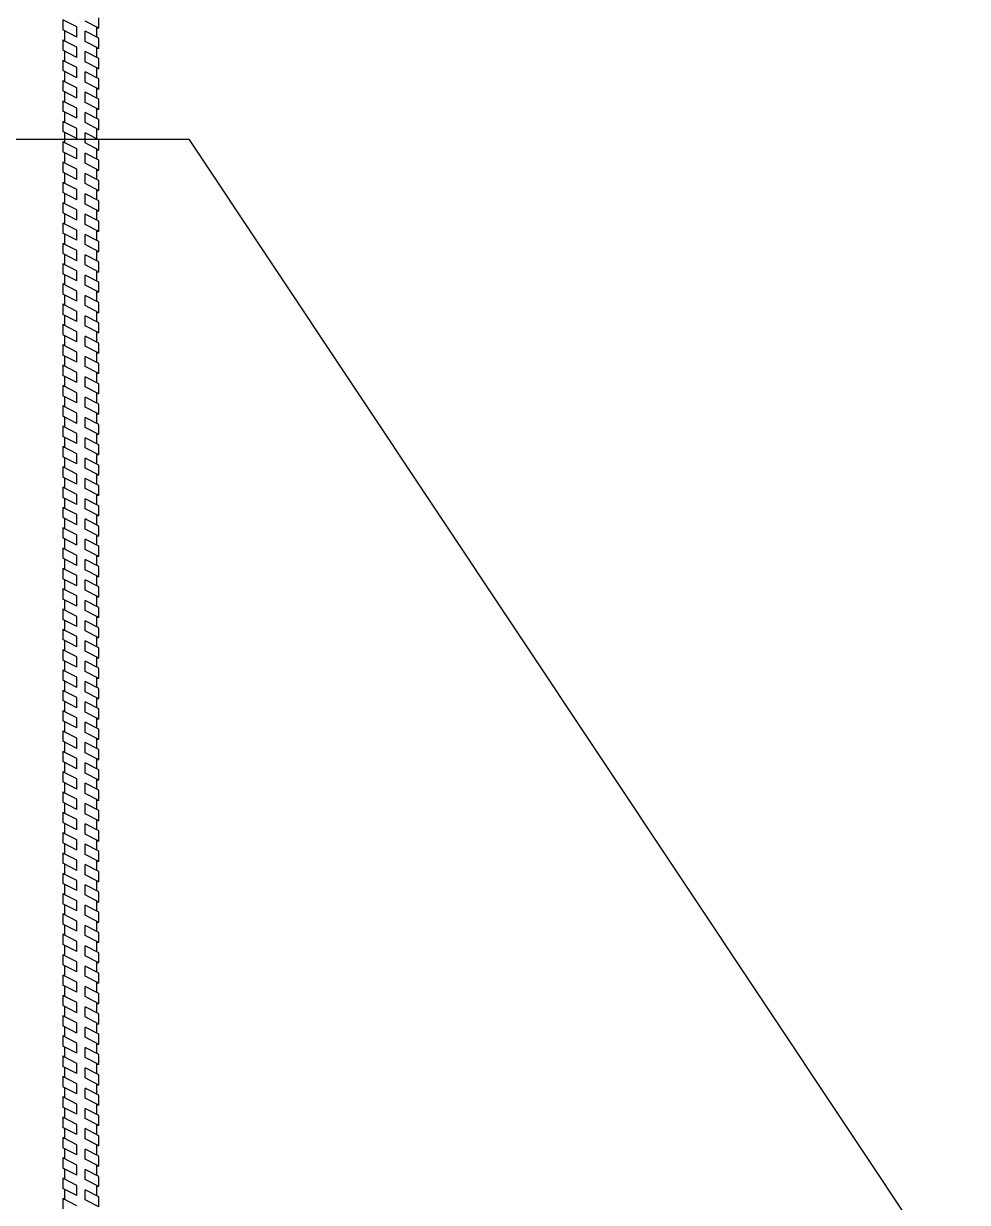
# Model space of a CAD drawing. Header units: millimetres. Extents: x -1985 to 969, y 203 to 500.
# Drawn here: x -1684.48 to -1671.48, y 451.15 to 467.39 of the extents above; entities that cross this region are included whole.
import ezdxf

# ---------------------------------------------------------------- set-up
doc = ezdxf.new("R2010")
doc.units = ezdxf.units.MM
doc.layers.add('надписи', color=7, linetype='Continuous')
doc.layers.add('ШПАЛА', color=7, linetype='Continuous')

msp = doc.modelspace()

# ---------------------------------------------------------------- linework, layer by layer
at = {"color": 7}
for p, q in [((-1683.945, 467.441), (-1683.945, 467.301)), ((-1683.752, 467.343), (-1683.945, 467.441)), ((-1683.445, 467.326), (-1683.445, 467.466)), ((-1683.752, 467.203), (-1683.945, 467.301)), ((-1683.445, 467.326), (-1683.635, 467.423)), ((-1683.445, 467.187), (-1683.635, 467.283)), ((-1683.445, 467.326), (-1683.475, 467.326)), ((-1683.945, 467.161), (-1683.915, 467.161)), ((-1683.945, 467.161), (-1683.945, 467.021)), ((-1683.752, 467.063), (-1683.945, 467.161)), ((-1683.445, 467.047), (-1683.635, 467.143)), ((-1683.445, 467.047), (-1683.445, 467.187)), ((-1683.752, 466.923), (-1683.945, 467.021)), ((-1683.445, 466.906), (-1683.635, 467.003)), ((-1683.445, 467.047), (-1683.475, 467.047)), ((-1683.945, 466.882), (-1683.915, 466.882)), ((-1683.945, 466.882), (-1683.945, 466.742)), ((-1683.752, 466.783), (-1683.945, 466.882)), ((-1683.445, 466.766), (-1683.635, 466.863)), ((-1683.445, 466.766), (-1683.445, 466.906)), ((-1683.752, 466.643), (-1683.945, 466.742)), ((-1683.445, 466.627), (-1683.635, 466.724)), ((-1683.445, 466.766), (-1683.475, 466.766)), ((-1683.445, 466.487), (-1683.445, 466.627)), ((-1683.945, 466.602), (-1683.915, 466.602)), ((-1683.945, 466.602), (-1683.945, 466.462)), ((-1683.752, 466.503), (-1683.945, 466.602)), ((-1683.445, 466.487), (-1683.635, 466.584))]:
    msp.add_line(p, q, dxfattribs=at)
for p, q in [((-1683.752, 466.363), (-1683.945, 466.462)), ((-1683.445, 466.487), (-1683.475, 466.487)), ((-1683.945, 466.322), (-1683.915, 466.322)), ((-1683.752, 466.224), (-1683.945, 466.322)), ((-1683.445, 466.347), (-1683.635, 466.444)), ((-1683.445, 466.207), (-1683.635, 466.304)), ((-1683.752, 466.084), (-1683.945, 466.182)), ((-1683.445, 466.067), (-1683.635, 466.164)), ((-1683.445, 466.207), (-1683.475, 466.207)), ((-1683.945, 466.042), (-1683.915, 466.042)), ((-1683.752, 465.944), (-1683.945, 466.042)), ((-1683.445, 465.927), (-1683.635, 466.024)), ((-1683.752, 465.804), (-1683.945, 465.902)), ((-1683.445, 465.787), (-1683.635, 465.884)), ((-1683.445, 465.927), (-1683.475, 465.927)), ((-1683.945, 465.762), (-1683.915, 465.762)), ((-1683.752, 465.664), (-1683.945, 465.762)), ((-1683.445, 465.647), (-1683.635, 465.744)), ((-1683.445, 465.647), (-1683.475, 465.647)), ((-1683.752, 465.524), (-1683.945, 465.622)), ((-1683.945, 465.482), (-1683.915, 465.482)), ((-1683.752, 465.383), (-1683.945, 465.482)), ((-1683.445, 465.507), (-1683.635, 465.604)), ((-1683.752, 465.243), (-1683.945, 465.342)), ((-1683.445, 465.367), (-1683.635, 465.464)), ((-1683.445, 465.227), (-1683.635, 465.324)), ((-1683.445, 465.367), (-1683.475, 465.367)), ((-1683.945, 465.201), (-1683.915, 465.201)), ((-1683.752, 465.103), (-1683.945, 465.201)), ((-1683.445, 465.087), (-1683.635, 465.184)), ((-1683.752, 464.963), (-1683.945, 465.061)), ((-1683.445, 464.946), (-1683.635, 465.043)), ((-1683.445, 465.087), (-1683.475, 465.087)), ((-1683.945, 464.921), (-1683.915, 464.921)), ((-1683.752, 464.823), (-1683.945, 464.921)), ((-1683.445, 464.806), (-1683.635, 464.903)), ((-1683.752, 464.683), (-1683.945, 464.781)), ((-1683.445, 464.666), (-1683.635, 464.763)), ((-1683.445, 464.806), (-1683.475, 464.806)), ((-1683.945, 464.642), (-1683.915, 464.642)), ((-1683.752, 464.544), (-1683.945, 464.642)), ((-1683.445, 464.526), (-1683.635, 464.623)), ((-1683.445, 464.526), (-1683.475, 464.526)), ((-1683.752, 464.404), (-1683.945, 464.502)), ((-1683.945, 464.362), (-1683.915, 464.362)), ((-1683.752, 464.263), (-1683.945, 464.362)), ((-1683.445, 464.387), (-1683.635, 464.484)), ((-1683.445, 464.247), (-1683.635, 464.344)), ((-1683.752, 464.123), (-1683.945, 464.222)), ((-1683.445, 464.107), (-1683.635, 464.204)), ((-1683.445, 464.247), (-1683.475, 464.247)), ((-1683.945, 464.082), (-1683.915, 464.082)), ((-1683.752, 463.984), (-1683.945, 464.082)), ((-1683.445, 463.967), (-1683.635, 464.064)), ((-1683.752, 463.844), (-1683.945, 463.942)), ((-1683.445, 463.828), (-1683.635, 463.924)), ((-1683.445, 463.967), (-1683.475, 463.967)), ((-1683.945, 463.802), (-1683.915, 463.802)), ((-1683.752, 463.704), (-1683.945, 463.802)), ((-1683.445, 463.688), (-1683.635, 463.784)), ((-1683.752, 463.564), (-1683.945, 463.662)), ((-1683.445, 463.547), (-1683.635, 463.644)), ((-1683.445, 463.688), (-1683.475, 463.688)), ((-1683.945, 463.523), (-1683.915, 463.523)), ((-1683.752, 463.425), (-1683.945, 463.523)), ((-1683.752, 463.285), (-1683.945, 463.383)), ((-1683.445, 463.407), (-1683.635, 463.504)), ((-1683.445, 463.407), (-1683.475, 463.407)), ((-1683.945, 463.243), (-1683.915, 463.243)), ((-1683.752, 463.144), (-1683.945, 463.243)), ((-1683.445, 463.268), (-1683.635, 463.365)), ((-1683.445, 463.128), (-1683.635, 463.225)), ((-1683.752, 463.004), (-1683.945, 463.103)), ((-1683.445, 462.988), (-1683.635, 463.085)), ((-1683.445, 463.128), (-1683.475, 463.128)), ((-1683.945, 462.963), (-1683.915, 462.963)), ((-1683.752, 462.864), (-1683.945, 462.963)), ((-1683.445, 462.848), (-1683.635, 462.945)), ((-1683.752, 462.724), (-1683.945, 462.823)), ((-1683.445, 462.708), (-1683.635, 462.805)), ((-1683.445, 462.848), (-1683.475, 462.848)), ((-1683.945, 462.682), (-1683.915, 462.682)), ((-1683.752, 462.584), (-1683.945, 462.682)), ((-1683.445, 462.568), (-1683.635, 462.665)), ((-1683.445, 462.568), (-1683.475, 462.568)), ((-1683.752, 462.444), (-1683.945, 462.542)), ((-1683.945, 462.402), (-1683.915, 462.402)), ((-1683.752, 462.304), (-1683.945, 462.402)), ((-1683.445, 462.428), (-1683.635, 462.525)), ((-1683.752, 462.164), (-1683.945, 462.262)), ((-1683.445, 462.288), (-1683.635, 462.385)), ((-1683.445, 462.147), (-1683.635, 462.244)), ((-1683.445, 462.288), (-1683.475, 462.288)), ((-1683.945, 462.122), (-1683.915, 462.122)), ((-1683.752, 462.023), (-1683.945, 462.122)), ((-1683.445, 462.007), (-1683.635, 462.104)), ((-1683.752, 461.883), (-1683.945, 461.982)), ((-1683.445, 461.867), (-1683.635, 461.964)), ((-1683.445, 462.007), (-1683.475, 462.007)), ((-1683.945, 461.843), (-1683.915, 461.843)), ((-1683.752, 461.744), (-1683.945, 461.843)), ((-1683.445, 461.727), (-1683.635, 461.824)), ((-1683.752, 461.604), (-1683.945, 461.703)), ((-1683.445, 461.588), (-1683.635, 461.685)), ((-1683.445, 461.727), (-1683.475, 461.727)), ((-1683.945, 461.562), (-1683.915, 461.562)), ((-1683.752, 461.464), (-1683.945, 461.562)), ((-1683.752, 461.324), (-1683.945, 461.422)), ((-1683.445, 461.448), (-1683.635, 461.545)), ((-1683.445, 461.448), (-1683.475, 461.448)), ((-1683.945, 461.283), (-1683.915, 461.283)), ((-1683.752, 461.185), (-1683.945, 461.283)), ((-1683.445, 461.308), (-1683.635, 461.405)), ((-1683.445, 461.168), (-1683.635, 461.265)), ((-1683.752, 461.045), (-1683.945, 461.143)), ((-1683.445, 461.028), (-1683.635, 461.125)), ((-1683.445, 461.168), (-1683.475, 461.168)), ((-1683.945, 461.003), (-1683.915, 461.003)), ((-1683.752, 460.905), (-1683.945, 461.003)), ((-1683.445, 460.888), (-1683.635, 460.985)), ((-1683.752, 460.765), (-1683.945, 460.863)), ((-1683.445, 460.748), (-1683.635, 460.845)), ((-1683.445, 460.888), (-1683.475, 460.888)), ((-1683.945, 460.724), (-1683.915, 460.724)), ((-1683.752, 460.626), (-1683.945, 460.724)), ((-1683.445, 460.608), (-1683.635, 460.705)), ((-1683.752, 460.486), (-1683.945, 460.584)), ((-1683.445, 460.469), (-1683.635, 460.566)), ((-1683.445, 460.608), (-1683.475, 460.608)), ((-1683.945, 460.444), (-1683.915, 460.444)), ((-1683.752, 460.346), (-1683.945, 460.444)), ((-1683.752, 460.206), (-1683.945, 460.304)), ((-1683.445, 460.329), (-1683.635, 460.426)), ((-1683.445, 460.189), (-1683.635, 460.286)), ((-1683.445, 460.329), (-1683.475, 460.329)), ((-1683.945, 460.164), (-1683.915, 460.164)), ((-1683.752, 460.065), (-1683.945, 460.164)), ((-1683.445, 460.049), (-1683.635, 460.146)), ((-1683.752, 459.925), (-1683.945, 460.024)), ((-1683.445, 459.909), (-1683.635, 460.006)), ((-1683.445, 460.049), (-1683.475, 460.049)), ((-1683.945, 459.883), (-1683.915, 459.883)), ((-1683.752, 459.785), (-1683.945, 459.883)), ((-1683.445, 459.769), (-1683.635, 459.866)), ((-1683.752, 459.645), (-1683.945, 459.743)), ((-1683.445, 459.629), (-1683.635, 459.726)), ((-1683.445, 459.769), (-1683.475, 459.769)), ((-1683.945, 459.603), (-1683.915, 459.603)), ((-1683.752, 459.505), (-1683.945, 459.603)), ((-1683.445, 459.489), (-1683.635, 459.586)), ((-1683.445, 459.489), (-1683.475, 459.489)), ((-1683.752, 459.365), (-1683.945, 459.463)), ((-1683.945, 459.323), (-1683.915, 459.323)), ((-1683.752, 459.224), (-1683.945, 459.323)), ((-1683.445, 459.348), (-1683.635, 459.445)), ((-1683.752, 459.084), (-1683.945, 459.183)), ((-1683.445, 459.208), (-1683.635, 459.305)), ((-1683.445, 459.068), (-1683.635, 459.165)), ((-1683.445, 459.208), (-1683.475, 459.208)), ((-1683.945, 459.044), (-1683.915, 459.044)), ((-1683.752, 458.945), (-1683.945, 459.044)), ((-1683.445, 458.928), (-1683.635, 459.025)), ((-1683.752, 458.805), (-1683.945, 458.904)), ((-1683.445, 458.789), (-1683.635, 458.886)), ((-1683.445, 458.928), (-1683.475, 458.928)), ((-1683.945, 458.763), (-1683.915, 458.763)), ((-1683.752, 458.665), (-1683.945, 458.763)), ((-1683.445, 458.649), (-1683.635, 458.746)), ((-1683.752, 458.525), (-1683.945, 458.623)), ((-1683.445, 458.509), (-1683.635, 458.606)), ((-1683.445, 458.649), (-1683.475, 458.649)), ((-1683.945, 458.484), (-1683.915, 458.484)), ((-1683.752, 458.386), (-1683.945, 458.484)), ((-1683.752, 458.246), (-1683.945, 458.344)), ((-1683.445, 458.369), (-1683.635, 458.466)), ((-1683.445, 458.369), (-1683.475, 458.369)), ((-1683.945, 458.204), (-1683.915, 458.204)), ((-1683.752, 458.106), (-1683.945, 458.204)), ((-1683.445, 458.229), (-1683.635, 458.326)), ((-1683.445, 458.089), (-1683.635, 458.186)), ((-1683.752, 457.966), (-1683.945, 458.064)), ((-1683.445, 457.949), (-1683.635, 458.046)), ((-1683.445, 458.089), (-1683.475, 458.089)), ((-1683.945, 457.925), (-1683.915, 457.925)), ((-1683.752, 457.827), (-1683.945, 457.925)), ((-1683.445, 457.809), (-1683.635, 457.906)), ((-1683.752, 457.687), (-1683.945, 457.785)), ((-1683.445, 457.67), (-1683.635, 457.767)), ((-1683.445, 457.809), (-1683.475, 457.809)), ((-1683.945, 457.645), (-1683.915, 457.645)), ((-1683.752, 457.546), (-1683.945, 457.645)), ((-1683.445, 457.53), (-1683.635, 457.627)), ((-1683.445, 457.53), (-1683.475, 457.53)), ((-1683.752, 457.406), (-1683.945, 457.505)), ((-1683.945, 457.365), (-1683.915, 457.365)), ((-1683.752, 457.266), (-1683.945, 457.365)), ((-1683.445, 457.39), (-1683.635, 457.487)), ((-1683.752, 457.126), (-1683.945, 457.225)), ((-1683.445, 457.25), (-1683.635, 457.347)), ((-1683.445, 457.11), (-1683.635, 457.207)), ((-1683.445, 457.25), (-1683.475, 457.25)), ((-1683.945, 457.084), (-1683.915, 457.084)), ((-1683.752, 456.986), (-1683.945, 457.084)), ((-1683.445, 456.97), (-1683.635, 457.067)), ((-1683.752, 456.846), (-1683.945, 456.944)), ((-1683.445, 456.83), (-1683.635, 456.926)), ((-1683.445, 456.97), (-1683.475, 456.97)), ((-1683.945, 456.804), (-1683.915, 456.804)), ((-1683.752, 456.706), (-1683.945, 456.804)), ((-1683.445, 456.69), (-1683.635, 456.786)), ((-1683.752, 456.566), (-1683.945, 456.664)), ((-1683.445, 456.549), (-1683.635, 456.646)), ((-1683.445, 456.69), (-1683.475, 456.69)), ((-1683.945, 456.524), (-1683.915, 456.524)), ((-1683.752, 456.425), (-1683.945, 456.524)), ((-1683.445, 456.409), (-1683.635, 456.506)), ((-1683.445, 456.409), (-1683.475, 456.409)), ((-1683.752, 456.285), (-1683.945, 456.384)), ((-1683.945, 456.245), (-1683.915, 456.245)), ((-1683.752, 456.146), (-1683.945, 456.245)), ((-1683.445, 456.269), (-1683.635, 456.366)), ((-1683.445, 456.129), (-1683.635, 456.226)), ((-1683.752, 456.006), (-1683.945, 456.105)), ((-1683.445, 455.99), (-1683.635, 456.087)), ((-1683.445, 456.129), (-1683.475, 456.129)), ((-1683.945, 455.964), (-1683.915, 455.964)), ((-1683.752, 455.866), (-1683.945, 455.964)), ((-1683.445, 455.85), (-1683.635, 455.947)), ((-1683.752, 455.726), (-1683.945, 455.824)), ((-1683.445, 455.71), (-1683.635, 455.806)), ((-1683.445, 455.85), (-1683.475, 455.85)), ((-1683.945, 455.685), (-1683.915, 455.685)), ((-1683.752, 455.587), (-1683.945, 455.685)), ((-1683.445, 455.57), (-1683.635, 455.666)), ((-1683.752, 455.447), (-1683.945, 455.545)), ((-1683.445, 455.43), (-1683.635, 455.527)), ((-1683.445, 455.57), (-1683.475, 455.57)), ((-1683.945, 455.405), (-1683.915, 455.405)), ((-1683.752, 455.307), (-1683.945, 455.405)), ((-1683.752, 455.167), (-1683.945, 455.265)), ((-1683.445, 455.29), (-1683.635, 455.387)), ((-1683.445, 455.29), (-1683.475, 455.29)), ((-1683.945, 455.126), (-1683.915, 455.126)), ((-1683.752, 455.028), (-1683.945, 455.126)), ((-1683.445, 455.15), (-1683.635, 455.247)), ((-1683.445, 455.01), (-1683.635, 455.107)), ((-1683.752, 454.888), (-1683.945, 454.986)), ((-1683.445, 454.871), (-1683.635, 454.968)), ((-1683.445, 455.01), (-1683.475, 455.01)), ((-1683.945, 454.846), (-1683.915, 454.846)), ((-1683.752, 454.747), (-1683.945, 454.846)), ((-1683.445, 454.731), (-1683.635, 454.828)), ((-1683.752, 454.607), (-1683.945, 454.706)), ((-1683.445, 454.591), (-1683.635, 454.688)), ((-1683.445, 454.731), (-1683.475, 454.731)), ((-1683.945, 454.565), (-1683.915, 454.565)), ((-1683.752, 454.467), (-1683.945, 454.565)), ((-1683.445, 454.451), (-1683.635, 454.548)), ((-1683.445, 454.451), (-1683.475, 454.451)), ((-1683.752, 454.327), (-1683.945, 454.425)), ((-1683.945, 454.285), (-1683.915, 454.285)), ((-1683.752, 454.187), (-1683.945, 454.285)), ((-1683.445, 454.311), (-1683.635, 454.408)), ((-1683.752, 454.047), (-1683.945, 454.145)), ((-1683.445, 454.171), (-1683.635, 454.268)), ((-1683.445, 454.03), (-1683.635, 454.127)), ((-1683.445, 454.171), (-1683.475, 454.171)), ((-1683.945, 454.005), (-1683.915, 454.005)), ((-1683.752, 453.906), (-1683.945, 454.005)), ((-1683.445, 453.89), (-1683.635, 453.987)), ((-1683.752, 453.766), (-1683.945, 453.865)), ((-1683.445, 453.75), (-1683.635, 453.847)), ((-1683.445, 453.89), (-1683.475, 453.89)), ((-1683.945, 453.725), (-1683.915, 453.725)), ((-1683.752, 453.626), (-1683.945, 453.725)), ((-1683.445, 453.61), (-1683.635, 453.707)), ((-1683.752, 453.486), (-1683.945, 453.585)), ((-1683.445, 453.47), (-1683.635, 453.567)), ((-1683.445, 453.61), (-1683.475, 453.61)), ((-1683.945, 453.445), (-1683.915, 453.445)), ((-1683.752, 453.347), (-1683.945, 453.445)), ((-1683.752, 453.207), (-1683.945, 453.305)), ((-1683.445, 453.33), (-1683.635, 453.427)), ((-1683.445, 453.33), (-1683.475, 453.33)), ((-1683.945, 453.165), (-1683.915, 453.165)), ((-1683.752, 453.067), (-1683.945, 453.165)), ((-1683.445, 453.191), (-1683.635, 453.288)), ((-1683.445, 453.051), (-1683.635, 453.148)), ((-1683.752, 452.927), (-1683.945, 453.025)), ((-1683.445, 452.91), (-1683.635, 453.007)), ((-1683.445, 453.051), (-1683.475, 453.051)), ((-1683.945, 452.886), (-1683.915, 452.886)), ((-1683.752, 452.788), (-1683.945, 452.886)), ((-1683.445, 452.77), (-1683.635, 452.867)), ((-1683.752, 452.648), (-1683.945, 452.746)), ((-1683.445, 452.631), (-1683.635, 452.728)), ((-1683.445, 452.77), (-1683.475, 452.77)), ((-1683.945, 452.606), (-1683.915, 452.606)), ((-1683.752, 452.507), (-1683.945, 452.606)), ((-1683.445, 452.491), (-1683.635, 452.588)), ((-1683.445, 452.491), (-1683.475, 452.491)), ((-1683.752, 452.367), (-1683.945, 452.466)), ((-1683.445, 452.351), (-1683.635, 452.448)), ((-1683.945, 452.326), (-1683.915, 452.326)), ((-1683.752, 452.228), (-1683.945, 452.326)), ((-1683.752, 452.088), (-1683.945, 452.186)), ((-1683.445, 452.211), (-1683.635, 452.308)), ((-1683.445, 452.072), (-1683.635, 452.169)), ((-1683.445, 452.211), (-1683.475, 452.211)), ((-1683.945, 452.046), (-1683.915, 452.046)), ((-1683.752, 451.948), (-1683.945, 452.046)), ((-1683.445, 451.932), (-1683.635, 452.029)), ((-1683.752, 451.808), (-1683.945, 451.906)), ((-1683.445, 451.791), (-1683.635, 451.888)), ((-1683.445, 451.932), (-1683.475, 451.932)), ((-1683.945, 451.766), (-1683.915, 451.766)), ((-1683.752, 451.668), (-1683.945, 451.766)), ((-1683.445, 451.651), (-1683.635, 451.748)), ((-1683.752, 451.528), (-1683.945, 451.626)), ((-1683.445, 451.511), (-1683.635, 451.608)), ((-1683.445, 451.651), (-1683.475, 451.651)), ((-1683.945, 451.486), (-1683.915, 451.486)), ((-1683.752, 451.388), (-1683.945, 451.486)), ((-1683.445, 451.371), (-1683.635, 451.468)), ((-1683.445, 451.371), (-1683.475, 451.371)), ((-1683.752, 451.248), (-1683.945, 451.346)), ((-1683.945, 451.205), (-1683.915, 451.205)), ((-1683.752, 451.107), (-1683.945, 451.205)), ((-1683.445, 451.231), (-1683.635, 451.328)), ((-1683.445, 451.091), (-1683.635, 451.188))]:
    msp.add_line(p, q)
at = {"color": 0}
for p, q in [((-1683.945, 466.322), (-1683.945, 466.182)), ((-1683.445, 466.207), (-1683.445, 466.347)), ((-1683.945, 466.042), (-1683.945, 465.902)), ((-1683.445, 465.927), (-1683.445, 466.067)), ((-1683.945, 465.762), (-1683.945, 465.622)), ((-1683.445, 465.647), (-1683.445, 465.787)), ((-1683.945, 465.482), (-1683.945, 465.342)), ((-1683.445, 465.367), (-1683.445, 465.507)), ((-1683.945, 465.201), (-1683.945, 465.061)), ((-1683.445, 465.087), (-1683.445, 465.227)), ((-1683.945, 464.921), (-1683.945, 464.781)), ((-1683.445, 464.806), (-1683.445, 464.946)), ((-1683.945, 464.642), (-1683.945, 464.502)), ((-1683.445, 464.526), (-1683.445, 464.666)), ((-1683.945, 464.362), (-1683.945, 464.222)), ((-1683.445, 464.247), (-1683.445, 464.387)), ((-1683.945, 464.082), (-1683.945, 463.942)), ((-1683.445, 463.967), (-1683.445, 464.107)), ((-1683.945, 463.802), (-1683.945, 463.662)), ((-1683.445, 463.688), (-1683.445, 463.828)), ((-1683.445, 463.407), (-1683.445, 463.547)), ((-1683.945, 463.523), (-1683.945, 463.383)), ((-1683.945, 463.243), (-1683.945, 463.103)), ((-1683.445, 463.128), (-1683.445, 463.268)), ((-1683.945, 462.963), (-1683.945, 462.823)), ((-1683.445, 462.848), (-1683.445, 462.988)), ((-1683.945, 462.682), (-1683.945, 462.542)), ((-1683.445, 462.568), (-1683.445, 462.708)), ((-1683.945, 462.402), (-1683.945, 462.262)), ((-1683.445, 462.288), (-1683.445, 462.428)), ((-1683.945, 462.122), (-1683.945, 461.982)), ((-1683.445, 462.007), (-1683.445, 462.147)), ((-1683.945, 461.843), (-1683.945, 461.703)), ((-1683.445, 461.727), (-1683.445, 461.867)), ((-1683.445, 461.448), (-1683.445, 461.588)), ((-1683.945, 461.562), (-1683.945, 461.422)), ((-1683.945, 461.283), (-1683.945, 461.143)), ((-1683.445, 461.168), (-1683.445, 461.308)), ((-1683.945, 461.003), (-1683.945, 460.863)), ((-1683.445, 460.888), (-1683.445, 461.028)), ((-1683.945, 460.724), (-1683.945, 460.584)), ((-1683.445, 460.608), (-1683.445, 460.748)), ((-1683.445, 460.329), (-1683.445, 460.469)), ((-1683.945, 460.444), (-1683.945, 460.304)), ((-1683.945, 460.164), (-1683.945, 460.024)), ((-1683.445, 460.049), (-1683.445, 460.189)), ((-1683.945, 459.883), (-1683.945, 459.743)), ((-1683.445, 459.769), (-1683.445, 459.909)), ((-1683.945, 459.603), (-1683.945, 459.463)), ((-1683.445, 459.489), (-1683.445, 459.629)), ((-1683.945, 459.323), (-1683.945, 459.183)), ((-1683.445, 459.208), (-1683.445, 459.348)), ((-1683.945, 459.044), (-1683.945, 458.904)), ((-1683.445, 458.928), (-1683.445, 459.068)), ((-1683.945, 458.763), (-1683.945, 458.623)), ((-1683.445, 458.649), (-1683.445, 458.789)), ((-1683.445, 458.369), (-1683.445, 458.509)), ((-1683.945, 458.484), (-1683.945, 458.344)), ((-1683.945, 458.204), (-1683.945, 458.064)), ((-1683.445, 458.089), (-1683.445, 458.229)), ((-1683.945, 457.925), (-1683.945, 457.785)), ((-1683.445, 457.809), (-1683.445, 457.949)), ((-1683.945, 457.645), (-1683.945, 457.505)), ((-1683.445, 457.53), (-1683.445, 457.67)), ((-1683.945, 457.365), (-1683.945, 457.225)), ((-1683.445, 457.25), (-1683.445, 457.39)), ((-1683.945, 457.084), (-1683.945, 456.944)), ((-1683.445, 456.97), (-1683.445, 457.11)), ((-1683.945, 456.804), (-1683.945, 456.664)), ((-1683.445, 456.69), (-1683.445, 456.83)), ((-1683.945, 456.524), (-1683.945, 456.384)), ((-1683.445, 456.409), (-1683.445, 456.549)), ((-1683.945, 456.245), (-1683.945, 456.105)), ((-1683.445, 456.129), (-1683.445, 456.269)), ((-1683.945, 455.964), (-1683.945, 455.824)), ((-1683.445, 455.85), (-1683.445, 455.99)), ((-1683.945, 455.685), (-1683.945, 455.545)), ((-1683.445, 455.57), (-1683.445, 455.71)), ((-1683.445, 455.29), (-1683.445, 455.43)), ((-1683.945, 455.405), (-1683.945, 455.265)), ((-1683.945, 455.126), (-1683.945, 454.986)), ((-1683.445, 455.01), (-1683.445, 455.15)), ((-1683.945, 454.846), (-1683.945, 454.706)), ((-1683.445, 454.731), (-1683.445, 454.871)), ((-1683.945, 454.565), (-1683.945, 454.425)), ((-1683.445, 454.451), (-1683.445, 454.591)), ((-1683.945, 454.285), (-1683.945, 454.145)), ((-1683.445, 454.171), (-1683.445, 454.311)), ((-1683.945, 454.005), (-1683.945, 453.865)), ((-1683.445, 453.89), (-1683.445, 454.03)), ((-1683.945, 453.725), (-1683.945, 453.585)), ((-1683.445, 453.61), (-1683.445, 453.75)), ((-1683.445, 453.33), (-1683.445, 453.47)), ((-1683.945, 453.445), (-1683.945, 453.305)), ((-1683.945, 453.165), (-1683.945, 453.025)), ((-1683.445, 453.051), (-1683.445, 453.191)), ((-1683.945, 452.886), (-1683.945, 452.746)), ((-1683.445, 452.77), (-1683.445, 452.91)), ((-1683.945, 452.606), (-1683.945, 452.466)), ((-1683.445, 452.491), (-1683.445, 452.631)), ((-1683.445, 452.211), (-1683.445, 452.351)), ((-1683.945, 452.326), (-1683.945, 452.186)), ((-1683.945, 452.046), (-1683.945, 451.906)), ((-1683.445, 451.932), (-1683.445, 452.072)), ((-1683.945, 451.766), (-1683.945, 451.626)), ((-1683.445, 451.651), (-1683.445, 451.791)), ((-1683.945, 451.486), (-1683.945, 451.346)), ((-1683.445, 451.371), (-1683.445, 451.511)), ((-1683.945, 451.205), (-1683.945, 451.065)), ((-1683.445, 451.091), (-1683.445, 451.231))]:
    msp.add_line(p, q, dxfattribs=at)
at = {"layer": 'надписи'}
msp.add_lwpolyline([(-1791.007, 465.797), (-1682.208, 465.797), (-1658.482, 430.166)], dxfattribs=at)
at = {"layer": 'ШПАЛА', "color": 7}
for p, q in [((-1683.915, 467.146), (-1683.915, 467.286)), ((-1683.752, 467.203), (-1683.752, 467.343)), ((-1683.635, 467.143), (-1683.635, 467.283)), ((-1683.475, 467.202), (-1683.475, 467.341)), ((-1683.915, 466.866), (-1683.915, 467.006)), ((-1683.752, 466.923), (-1683.752, 467.063)), ((-1683.635, 466.863), (-1683.635, 467.003)), ((-1683.475, 466.922), (-1683.475, 467.062)), ((-1683.752, 466.643), (-1683.752, 466.783)), ((-1683.475, 466.642), (-1683.475, 466.782)), ((-1683.915, 466.586), (-1683.915, 466.726)), ((-1683.635, 466.584), (-1683.635, 466.724))]:
    msp.add_line(p, q, dxfattribs=at)
at = {"layer": 'ШПАЛА', "color": 0}
for p, q in [((-1683.752, 466.363), (-1683.752, 466.503)), ((-1683.475, 466.362), (-1683.475, 466.502)), ((-1683.915, 466.307), (-1683.915, 466.446)), ((-1683.635, 466.304), (-1683.635, 466.444)), ((-1683.915, 466.027), (-1683.915, 466.167)), ((-1683.752, 466.084), (-1683.752, 466.224)), ((-1683.635, 466.024), (-1683.635, 466.164)), ((-1683.475, 466.083), (-1683.475, 466.222)), ((-1683.915, 465.746), (-1683.915, 465.887)), ((-1683.752, 465.804), (-1683.752, 465.944)), ((-1683.635, 465.744), (-1683.635, 465.884)), ((-1683.475, 465.803), (-1683.475, 465.943)), ((-1683.752, 465.524), (-1683.752, 465.664)), ((-1683.475, 465.522), (-1683.475, 465.663)), ((-1683.915, 465.466), (-1683.915, 465.606)), ((-1683.635, 465.464), (-1683.635, 465.604)), ((-1683.915, 465.186), (-1683.915, 465.326)), ((-1683.752, 465.243), (-1683.752, 465.383)), ((-1683.635, 465.184), (-1683.635, 465.324)), ((-1683.475, 465.242), (-1683.475, 465.382)), ((-1683.915, 464.906), (-1683.915, 465.046)), ((-1683.752, 464.963), (-1683.752, 465.103)), ((-1683.635, 464.903), (-1683.635, 465.043)), ((-1683.475, 464.962), (-1683.475, 465.102)), ((-1683.915, 464.627), (-1683.915, 464.766)), ((-1683.752, 464.683), (-1683.752, 464.823)), ((-1683.635, 464.623), (-1683.635, 464.763)), ((-1683.475, 464.681), (-1683.475, 464.822)), ((-1683.752, 464.404), (-1683.752, 464.544)), ((-1683.475, 464.402), (-1683.475, 464.541)), ((-1683.915, 464.346), (-1683.915, 464.487)), ((-1683.635, 464.344), (-1683.635, 464.484)), ((-1683.915, 464.067), (-1683.915, 464.206)), ((-1683.752, 464.123), (-1683.752, 464.263)), ((-1683.635, 464.064), (-1683.635, 464.204)), ((-1683.475, 464.122), (-1683.475, 464.262)), ((-1683.915, 463.787), (-1683.915, 463.927)), ((-1683.752, 463.844), (-1683.752, 463.984)), ((-1683.635, 463.784), (-1683.635, 463.924)), ((-1683.475, 463.843), (-1683.475, 463.982)), ((-1683.752, 463.564), (-1683.752, 463.704)), ((-1683.475, 463.563), (-1683.475, 463.703)), ((-1683.915, 463.508), (-1683.915, 463.647)), ((-1683.635, 463.504), (-1683.635, 463.644)), ((-1683.752, 463.285), (-1683.752, 463.425)), ((-1683.475, 463.283), (-1683.475, 463.423)), ((-1683.915, 463.227), (-1683.915, 463.368)), ((-1683.635, 463.225), (-1683.635, 463.365)), ((-1683.915, 462.947), (-1683.915, 463.087)), ((-1683.752, 463.004), (-1683.752, 463.144)), ((-1683.635, 462.945), (-1683.635, 463.085)), ((-1683.475, 463.003), (-1683.475, 463.143)), ((-1683.915, 462.667), (-1683.915, 462.807)), ((-1683.752, 462.724), (-1683.752, 462.864)), ((-1683.635, 462.665), (-1683.635, 462.805)), ((-1683.475, 462.723), (-1683.475, 462.863)), ((-1683.752, 462.444), (-1683.752, 462.584)), ((-1683.475, 462.443), (-1683.475, 462.583)), ((-1683.915, 462.387), (-1683.915, 462.527)), ((-1683.635, 462.385), (-1683.635, 462.525)), ((-1683.915, 462.106), (-1683.915, 462.247)), ((-1683.752, 462.164), (-1683.752, 462.304)), ((-1683.635, 462.104), (-1683.635, 462.244)), ((-1683.475, 462.162), (-1683.475, 462.303)), ((-1683.915, 461.827), (-1683.915, 461.966)), ((-1683.752, 461.883), (-1683.752, 462.023)), ((-1683.635, 461.824), (-1683.635, 461.964)), ((-1683.475, 461.882), (-1683.475, 462.022)), ((-1683.915, 461.547), (-1683.915, 461.687)), ((-1683.752, 461.604), (-1683.752, 461.744)), ((-1683.635, 461.545), (-1683.635, 461.685)), ((-1683.475, 461.603), (-1683.475, 461.742)), ((-1683.752, 461.324), (-1683.752, 461.464)), ((-1683.475, 461.323), (-1683.475, 461.463)), ((-1683.915, 461.268), (-1683.915, 461.407)), ((-1683.635, 461.265), (-1683.635, 461.405)), ((-1683.915, 460.987), (-1683.915, 461.128)), ((-1683.752, 461.045), (-1683.752, 461.185)), ((-1683.635, 460.985), (-1683.635, 461.125)), ((-1683.475, 461.043), (-1683.475, 461.183)), ((-1683.915, 460.709), (-1683.915, 460.847)), ((-1683.752, 460.765), (-1683.752, 460.905)), ((-1683.635, 460.705), (-1683.635, 460.845)), ((-1683.475, 460.763), (-1683.475, 460.903)), ((-1683.752, 460.486), (-1683.752, 460.626)), ((-1683.475, 460.484), (-1683.475, 460.623)), ((-1683.915, 460.428), (-1683.915, 460.569)), ((-1683.635, 460.426), (-1683.635, 460.566)), ((-1683.915, 460.148), (-1683.915, 460.288)), ((-1683.752, 460.206), (-1683.752, 460.346)), ((-1683.635, 460.146), (-1683.635, 460.286)), ((-1683.475, 460.204), (-1683.475, 460.344)), ((-1683.915, 459.868), (-1683.915, 460.008)), ((-1683.752, 459.925), (-1683.752, 460.065)), ((-1683.635, 459.866), (-1683.635, 460.006)), ((-1683.475, 459.924), (-1683.475, 460.064)), ((-1683.915, 459.588), (-1683.915, 459.728)), ((-1683.752, 459.645), (-1683.752, 459.785)), ((-1683.635, 459.586), (-1683.635, 459.726)), ((-1683.475, 459.644), (-1683.475, 459.784)), ((-1683.752, 459.365), (-1683.752, 459.505)), ((-1683.475, 459.363), (-1683.475, 459.504)), ((-1683.915, 459.307), (-1683.915, 459.448)), ((-1683.635, 459.305), (-1683.635, 459.445)), ((-1683.915, 459.028), (-1683.915, 459.167)), ((-1683.752, 459.084), (-1683.752, 459.224)), ((-1683.635, 459.025), (-1683.635, 459.165)), ((-1683.475, 459.083), (-1683.475, 459.223)), ((-1683.915, 458.748), (-1683.915, 458.888)), ((-1683.752, 458.805), (-1683.752, 458.945)), ((-1683.635, 458.746), (-1683.635, 458.886)), ((-1683.475, 458.804), (-1683.475, 458.943)), ((-1683.752, 458.525), (-1683.752, 458.665)), ((-1683.475, 458.524), (-1683.475, 458.664)), ((-1683.915, 458.469), (-1683.915, 458.608)), ((-1683.635, 458.466), (-1683.635, 458.606)), ((-1683.752, 458.246), (-1683.752, 458.386)), ((-1683.475, 458.245), (-1683.475, 458.384)), ((-1683.915, 458.189), (-1683.915, 458.329)), ((-1683.635, 458.186), (-1683.635, 458.326)), ((-1683.915, 457.91), (-1683.915, 458.049)), ((-1683.752, 457.966), (-1683.752, 458.106)), ((-1683.635, 457.906), (-1683.635, 458.046)), ((-1683.475, 457.964), (-1683.475, 458.105)), ((-1683.915, 457.629), (-1683.915, 457.77)), ((-1683.752, 457.687), (-1683.752, 457.827)), ((-1683.635, 457.627), (-1683.635, 457.767)), ((-1683.475, 457.685), (-1683.475, 457.824)), ((-1683.752, 457.406), (-1683.752, 457.546)), ((-1683.475, 457.405), (-1683.475, 457.545)), ((-1683.915, 457.349), (-1683.915, 457.489)), ((-1683.635, 457.347), (-1683.635, 457.487)), ((-1683.915, 457.069), (-1683.915, 457.209)), ((-1683.752, 457.126), (-1683.752, 457.266)), ((-1683.635, 457.067), (-1683.635, 457.207)), ((-1683.475, 457.125), (-1683.475, 457.265)), ((-1683.915, 456.788), (-1683.915, 456.929)), ((-1683.752, 456.846), (-1683.752, 456.986)), ((-1683.635, 456.786), (-1683.635, 456.926)), ((-1683.475, 456.845), (-1683.475, 456.985)), ((-1683.915, 456.508), (-1683.915, 456.648)), ((-1683.752, 456.566), (-1683.752, 456.706)), ((-1683.635, 456.506), (-1683.635, 456.646)), ((-1683.475, 456.564), (-1683.475, 456.705)), ((-1683.752, 456.285), (-1683.752, 456.425)), ((-1683.475, 456.284), (-1683.475, 456.424)), ((-1683.915, 456.229), (-1683.915, 456.368)), ((-1683.635, 456.226), (-1683.635, 456.366)), ((-1683.915, 455.949), (-1683.915, 456.089)), ((-1683.752, 456.006), (-1683.752, 456.146)), ((-1683.635, 455.947), (-1683.635, 456.087)), ((-1683.475, 456.005), (-1683.475, 456.144)), ((-1683.915, 455.67), (-1683.915, 455.809)), ((-1683.752, 455.726), (-1683.752, 455.866)), ((-1683.635, 455.666), (-1683.635, 455.806)), ((-1683.475, 455.725), (-1683.475, 455.865)), ((-1683.752, 455.447), (-1683.752, 455.587)), ((-1683.475, 455.445), (-1683.475, 455.585)), ((-1683.915, 455.389), (-1683.915, 455.53)), ((-1683.635, 455.387), (-1683.635, 455.527)), ((-1683.752, 455.167), (-1683.752, 455.307)), ((-1683.475, 455.165), (-1683.475, 455.305)), ((-1683.915, 455.11), (-1683.915, 455.249)), ((-1683.635, 455.107), (-1683.635, 455.247)), ((-1683.915, 454.83), (-1683.915, 454.97)), ((-1683.752, 454.888), (-1683.752, 455.028)), ((-1683.635, 454.828), (-1683.635, 454.968)), ((-1683.475, 454.886), (-1683.475, 455.025)), ((-1683.915, 454.55), (-1683.915, 454.69)), ((-1683.752, 454.607), (-1683.752, 454.747)), ((-1683.635, 454.548), (-1683.635, 454.688)), ((-1683.475, 454.606), (-1683.475, 454.746)), ((-1683.752, 454.327), (-1683.752, 454.467)), ((-1683.475, 454.326), (-1683.475, 454.466)), ((-1683.915, 454.27), (-1683.915, 454.41)), ((-1683.635, 454.268), (-1683.635, 454.408)), ((-1683.915, 453.989), (-1683.915, 454.13)), ((-1683.752, 454.047), (-1683.752, 454.187)), ((-1683.635, 453.987), (-1683.635, 454.127)), ((-1683.475, 454.046), (-1683.475, 454.186)), ((-1683.915, 453.709), (-1683.915, 453.849)), ((-1683.752, 453.766), (-1683.752, 453.906)), ((-1683.635, 453.707), (-1683.635, 453.847)), ((-1683.475, 453.765), (-1683.475, 453.906)), ((-1683.915, 453.43), (-1683.915, 453.569)), ((-1683.752, 453.486), (-1683.752, 453.626)), ((-1683.635, 453.427), (-1683.635, 453.567)), ((-1683.475, 453.485), (-1683.475, 453.625)), ((-1683.752, 453.207), (-1683.752, 453.347)), ((-1683.475, 453.206), (-1683.475, 453.345)), ((-1683.915, 453.15), (-1683.915, 453.29)), ((-1683.635, 453.148), (-1683.635, 453.288)), ((-1683.915, 452.871), (-1683.915, 453.01)), ((-1683.752, 452.927), (-1683.752, 453.067)), ((-1683.635, 452.867), (-1683.635, 453.007)), ((-1683.475, 452.926), (-1683.475, 453.066)), ((-1683.915, 452.59), (-1683.915, 452.731)), ((-1683.752, 452.648), (-1683.752, 452.788)), ((-1683.635, 452.588), (-1683.635, 452.728)), ((-1683.475, 452.646), (-1683.475, 452.786)), ((-1683.752, 452.367), (-1683.752, 452.507)), ((-1683.475, 452.366), (-1683.475, 452.506)), ((-1683.915, 452.311), (-1683.915, 452.45)), ((-1683.635, 452.308), (-1683.635, 452.448)), ((-1683.915, 452.031), (-1683.915, 452.171)), ((-1683.752, 452.088), (-1683.752, 452.228)), ((-1683.635, 452.029), (-1683.635, 452.169)), ((-1683.475, 452.087), (-1683.475, 452.226)), ((-1683.915, 451.751), (-1683.915, 451.891)), ((-1683.752, 451.808), (-1683.752, 451.948)), ((-1683.635, 451.748), (-1683.635, 451.888)), ((-1683.475, 451.807), (-1683.475, 451.947)), ((-1683.915, 451.47), (-1683.915, 451.611)), ((-1683.752, 451.528), (-1683.752, 451.668)), ((-1683.635, 451.468), (-1683.635, 451.608)), ((-1683.475, 451.526), (-1683.475, 451.667)), ((-1683.752, 451.248), (-1683.752, 451.388)), ((-1683.475, 451.246), (-1683.475, 451.386)), ((-1683.915, 451.19), (-1683.915, 451.33)), ((-1683.635, 451.188), (-1683.635, 451.328))]:
    msp.add_line(p, q, dxfattribs=at)

doc.saveas('drawing.dxf')
